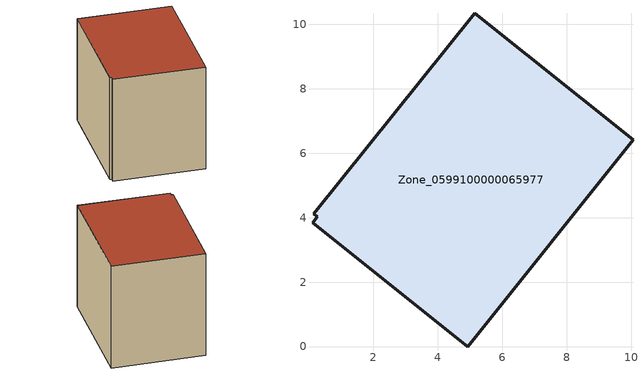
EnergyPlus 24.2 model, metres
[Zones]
Zone_0599100000065977
 floor ground (C_G): 10.06,6.42 4.93,0 0.11,3.84 0.26,4.03 0.15,4.12 5.15,10.34 z0.59
 wall outside (C_F): 10.06,6.42 5.15,10.34 0.15,4.12 0.26,4.03 0.11,3.84 4.93,0 10.06,6.42 z0.59:8.07
 roof outside (C_R): 4.93,0 10.06,6.42 5.15,10.34 0.15,4.12 0.26,4.03 0.11,3.84 z8.07
[BUILDING]
Pand.0599100000065977: North Axis=0; Terrain=City; Loads Convergence Tolerance Value=0.04; Temperature Convergence Tolerance Value=0.4; Solar Distribution=FullExterior; Maximum Number of Warmup Days=25; Minimum Number of Warmup Days=1
[Site:Location]
Rotterdam.The.Hague.AP_ZH_NLD Design_Conditions: Latitude=51.96; Longitude=4.45; Time Zone=1; Elevation=-4.5
[SITE:GROUNDTEMPERATURE:BUILDINGSURFACE]
18, 18, 18, 18, 18, 18, 18, 18, 18, 18, 18, 18
[MATERIAL] Thermal Absorptance=0.9; Solar Absorptance=0.7; Visible Absorptance=0.7
Name | Roughness | Thickness | Conductivity | Density | Specific Heat
G.TC.1965-1974 | MediumSmooth | 0.15 | 0.882353 | 540 | 1210
F.TC.1965-1974 | Rough | 0.3 | 0.697674 | 1920 | 840
R.TC.1965-1974 | MediumRough | 0.2 | 0.232558 | 1500 | 1000
[CONSTRUCTION]
C_G: G.TC.1965-1974
C_F: F.TC.1965-1974
C_R: R.TC.1965-1974
[ZONE]
Zone_0599100000065977: Type=1; Multiplier=1; Ceiling Height=Autocalculate; Volume=Autocalculate; Floor Area=autocalculate; Part of Total Floor Area=Yes
[ZONEINFILTRATION:DESIGNFLOWRATE]
Infil_Zone_0599100000065977: Zone or ZoneList or Space or SpaceList=Zone_0599100000065977; Schedule=AlwaysOn; Design Flow Rate Calculation Method=Flow/Area; Flow Rate per Floor Area=0.003; Constant Term Coefficient=1; Temperature Term Coefficient=0; Velocity Term Coefficient=0; Velocity Squared Term Coefficient=0
[HVACTEMPLATE:ZONE:IDEALLOADSAIRSYSTEM]
Zone_0599100000065977: Maximum Heating Supply Air Temperature=50; Minimum Cooling Supply Air Temperature=13; Maximum Heating Supply Air Humidity Ratio=0.0156; Minimum Cooling Supply Air Humidity Ratio=0.0077; Heating Limit=NoLimit; Cooling Limit=NoLimit; Dehumidification Control Type=ConstantSensibleHeatRatio; Cooling Sensible Heat Ratio=0.7; Dehumidification Setpoint=60; Humidification Control Type=None; Humidification Setpoint=30; Outdoor Air Method=None; Outdoor Air Flow Rate per Person=0.00944; Outdoor Air Flow Rate per Zone Floor Area=0; Outdoor Air Flow Rate per Zone=0; Demand Controlled Ventilation Type=None; Outdoor Air Economizer Type=NoEconomizer; Heat Recovery Type=None; Sensible Heat Recovery Effectiveness=0.7; Latent Heat Recovery Effectiveness=0.65
[ZONECONTROL:THERMOSTAT]
ThermostatControl_Zone_0599100000065977: Zone or ZoneList=Zone_0599100000065977; Control Type Schedule=DualSetpointControlType; Control 1=Thermostat_Zone_0599100000065977; Temperature Difference Between Cutout And Setpoint=0
[THERMOSTATSETPOINT:DUALSETPOINT]
Thermostat_Zone_0599100000065977: Heating Setpoint Temperature Schedule=HeatingSetpoint_Zone_0599100000065977; Cooling Setpoint Temperature Schedule=CoolingSetpoint_Zone_0599100000065977
[SCHEDULE:COMPACT]
HeatingSetpoint_Zone_0599100000065977: Through: 12/31, For: AllDays, Until: 24:00, 21
CoolingSetpoint_Zone_0599100000065977: Through: 12/31, For: AllDays, Until: 24:00, 24
DualSetpointControlType: Through: 12/31, For: AllDays, Until: 24:00, 4
AlwaysOn: Through: 12/31, For: AllDays, Until: 24:00, 1
